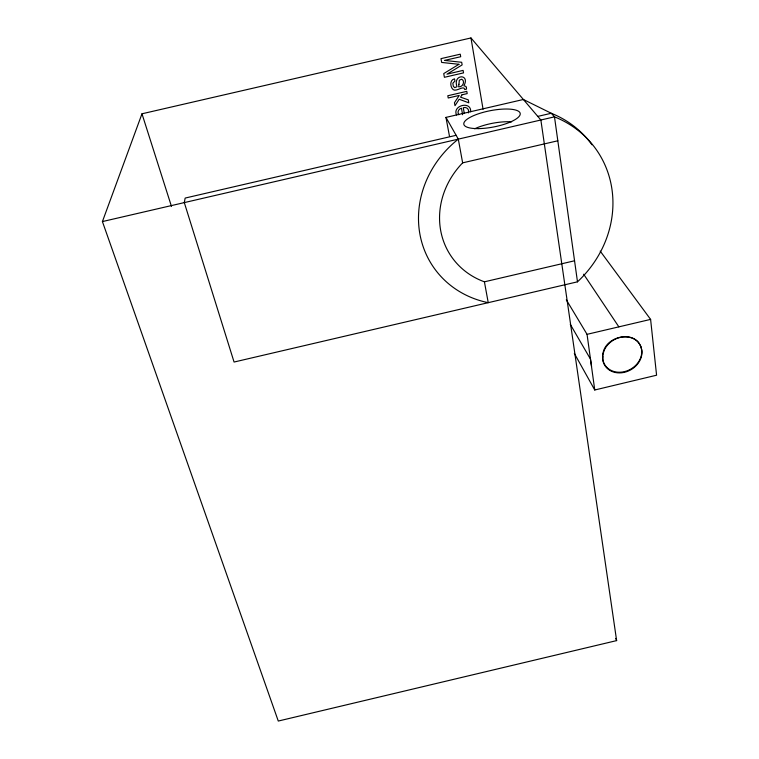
<?xml version="1.0" encoding="UTF-8"?>
<svg xmlns="http://www.w3.org/2000/svg" width="759" height="759" viewBox="0 0 759 759"><rect width="100%" height="100%" fill="white"/><g stroke="black" fill="none" stroke-linecap="round" stroke-linejoin="round"><path stroke-width="1.14" d="M602.855 354.377L602.788 359.026A20.313 17.087 -29.7 0 0 624.353 371.663A20.313 17.087 -29.7 0 0 641.697 349.899C638.167 328.77 604.762 335.127 602.855 354.377L604.477 349.69A20.436 17.191 -29.7 0 1 620.777 337.281A20.436 17.191 -29.7 0 1 638.613 342.679L640.909 346.55L641.611 349.586M602.836 355.838L602.674 359.045A20.436 17.191 -29.7 0 0 623.803 372.451A20.436 17.191 -29.7 0 0 641.934 350.981L641.697 349.899M468.312 112.939C469.84 109.78 466.595 106.393 463.284 107.731L464.271 113.29M102.418 221.571L141.98 113.793L470.959 37.95L540.863 120.007L616.631 640.605L278.278 721.05L102.418 221.571L554.487 116.848A108.063 98.831 -34 0 1 577.485 281.826L234.066 362.043L184.304 202.606L185.149 198.071L456.131 135.311M566.309 299.805L587.049 334.33L650.605 319.397L656.582 375.212L594.752 389.993L574.326 353.39M591.973 144.77A106.924 97.996 -34.3 0 0 551.271 113.271L523.378 99.486L445.96 117.398L458.303 139.134A100.283 91.478 -34.8 0 0 419.926 234.284A100.283 91.478 -34.8 0 0 488.236 302.67L484.413 281.817A79.439 72.447 -34.7 0 1 462.639 162.853L557.827 140.776M484.413 281.817L574.554 260.783M537.789 116.393L551.271 113.271L554.487 116.848L577.485 281.826M600.198 251.106L650.605 319.397M583.662 274.217L618.86 326.863M458.834 114.742C456.927 112.379 458.588 108.793 461.453 108.224L462.62 114.723M570.275 324.33L590.483 359.121L591.574 366.436M615.71 638.423L616.631 640.605M141.98 113.793L171.458 206.372M456.52 114.951C452.089 105.311 471.491 100.558 470.665 111.763M445.96 117.398L449.527 136.497M458.303 139.134L462.639 162.853M470.959 37.95L483.075 109.258M587.049 334.33L594.752 389.993M474.707 128.774A28.538 8.558 -10.8 0 1 511.623 121.848M458.929 84.268L458.654 86.868C462.743 87.427 465.542 81.166 461.747 79.192L459.318 80.198L458.929 84.268M466.51 88.234L466.462 89.116L464.745 89.515C463.948 84.79 456.557 92.076 453.237 89.666C449.992 87.048 449.565 79.809 454.527 78.851L454.926 81.052L452.848 83.205L453.275 86.213L454.688 87.636L456.994 86.735C452.449 73.746 470.599 73.661 463.891 85.776L466.017 86.45L466.51 88.234M461.994 94.799L460.561 97.161L468.284 99.856L468.796 102.816L459.186 99.239L454.983 105.7L454.442 102.75L459.233 95.435L448.218 97.987L447.81 95.748L466.785 91.355L467.183 93.604L461.994 94.799M458.948 64.297L443.73 73.585L444.413 77.304L463.54 72.883L463.104 70.388L446.966 74.173L462.146 64.904L461.681 62.285L444.451 60.416L460.704 56.735L460.258 54.193L440.979 58.642L441.681 62.437L458.948 64.297M478.217 128.622A28.7 8.311 -10.9 0 0 520.238 113.774A28.7 8.311 -10.9 0 0 477.582 114.097A28.7 8.311 -10.9 0 0 478.217 128.622"/></g></svg>
